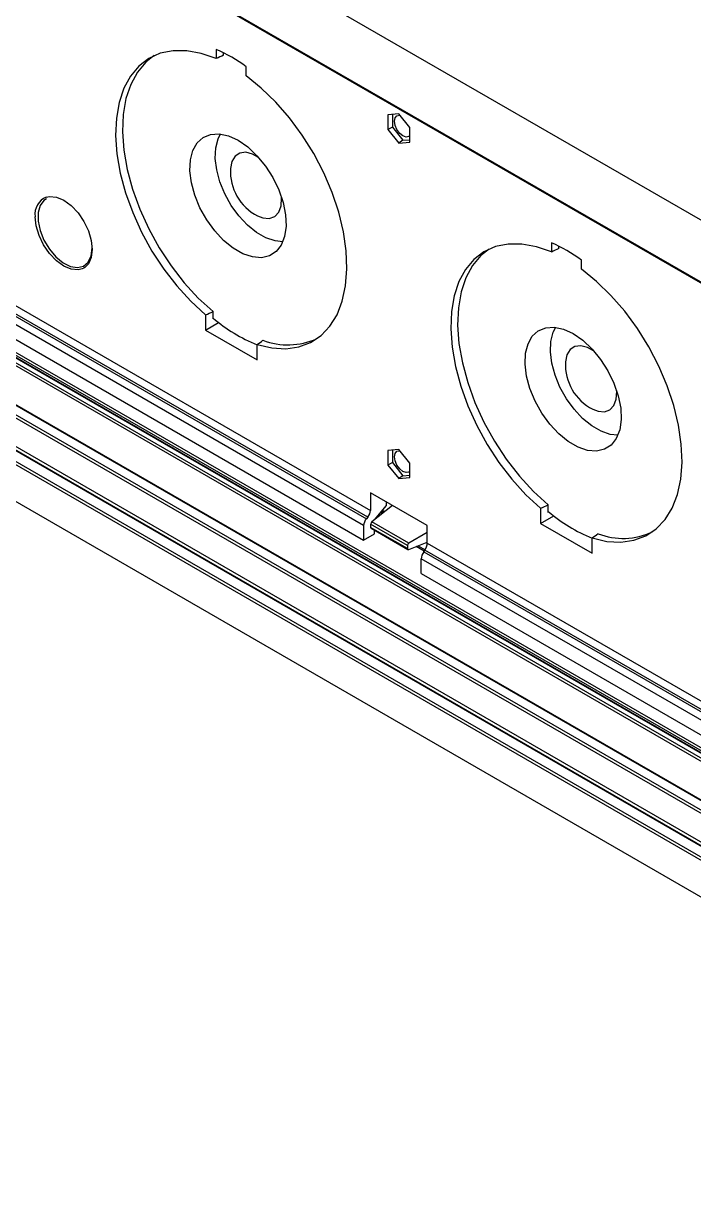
# Model space of a CAD drawing. Header units: inches. Extents: x 5 to 105, y 0 to 80.
# Drawn here: x 59.68 to 62.86, y 45.45 to 51 of the extents above; entities that cross this region are included whole.
import ezdxf

# ---------------------------------------------------------------- set-up
doc = ezdxf.new("R2010")
doc.units = ezdxf.units.IN
doc.header["$MEASUREMENT"] = 0

msp = doc.modelspace()

# ---------------------------------------------------------------- linework, layer by layer
for p, q in [((15.5047, 77.4224), (65.3201, 48.6645)), ((15.4523, 77.1577), (65.2677, 48.3999)), ((15.4541, 77.1521), (65.2695, 48.3943)), ((65.6286, 45.9155), (15.8131, 74.6734)), ((15.8196, 74.6846), (65.6351, 45.9268)), ((65.6546, 45.938), (15.8391, 74.6959)), ((65.6592, 45.9385), (15.8437, 74.6963)), ((65.6543, 45.9503), (15.884, 74.6821)), ((65.5052, 45.7993), (15.6897, 74.5571)), ((65.5098, 45.7997), (15.6943, 74.5576)), ((65.4597, 45.7655), (15.6443, 74.5234)), ((15.6508, 74.5346), (65.4662, 45.7768)), ((65.3179, 45.6912), (15.5025, 74.449)), ((65.3225, 45.6916), (15.5071, 74.4495)), ((65.2677, 45.6534), (15.4523, 74.4112)), ((15.4587, 74.4237), (65.2741, 45.6659)), ((15.6443, 74.3878), (65.4597, 45.63)), ((15.5047, 74.2071), (65.3201, 45.4492)), ((53.6431, 52.8992), (65.6616, 45.9611)), ((60.5934, 50.8756), (60.5934, 50.8318)), ((60.6282, 50.8484), (60.6282, 50.8592)), ((60.7356, 50.7497), (60.7356, 50.7935)), ((61.4601, 50.5689), (61.4082, 50.5643)), ((61.4082, 50.5643), (61.4082, 50.495)), ((61.4293, 50.5661), (61.4293, 50.5064)), ((61.5121, 50.5043), (61.4601, 50.5689)), ((61.4293, 50.5064), (61.4082, 50.495)), ((61.4082, 50.495), (61.4601, 50.4303)), ((61.4293, 50.5064), (61.4796, 50.4439)), ((61.5121, 50.435), (61.5121, 50.5043)), ((61.4796, 50.4439), (61.4601, 50.4303)), ((61.4601, 50.4303), (61.5121, 50.435)), ((61.4796, 50.4439), (61.5121, 50.4468)), ((58.4125, 50.3671), (61.3253, 48.6855)), ((61.2928, 48.6141), (58.3842, 50.2932)), ((58.3956, 50.3261), (61.3059, 48.6461)), ((61.3122, 48.6535), (58.4011, 50.3341)), ((58.3842, 50.2229), (61.2928, 48.5439)), ((62.1846, 49.957), (62.1846, 49.9132)), ((62.2194, 49.9298), (62.2194, 49.9406)), ((62.3268, 49.8311), (62.3268, 49.8749)), ((60.5781, 49.5949), (60.5781, 49.6304)), ((60.5422, 49.6145), (60.5422, 49.5419)), ((60.5422, 49.5419), (60.6045, 49.5778)), ((60.5422, 49.5419), (60.7868, 49.4007)), ((60.7868, 49.4007), (60.7868, 49.4733)), ((61.4601, 48.9752), (61.4082, 48.9705)), ((61.4082, 48.9705), (61.4082, 48.9012)), ((61.4293, 48.9724), (61.4293, 48.9126)), ((61.5121, 48.9105), (61.4601, 48.9752)), ((61.4293, 48.9126), (61.4082, 48.9012)), ((61.4082, 48.9012), (61.4601, 48.8366)), ((61.4293, 48.9126), (61.4796, 48.8501)), ((61.5121, 48.8412), (61.5121, 48.9105)), ((61.4796, 48.8501), (61.4601, 48.8366)), ((61.4796, 48.8501), (61.5121, 48.853)), ((61.4601, 48.8366), (61.5121, 48.8412)), ((61.5949, 48.6142), (61.3253, 48.7698)), ((61.3253, 48.7698), (61.3253, 48.6855)), ((61.4299, 48.7095), (61.3317, 48.6311)), ((61.3459, 48.6424), (61.4005, 48.7067)), ((61.3815, 48.6708), (61.3738, 48.6752)), ((61.377, 48.679), (61.3856, 48.6741)), ((61.3905, 48.678), (61.3809, 48.6835)), ((61.3927, 48.6798), (61.3826, 48.6856)), ((61.4005, 48.7264), (61.4005, 48.7067)), ((62.1334, 48.6959), (62.1334, 48.6233)), ((62.1694, 48.6763), (62.1694, 48.7118)), ((61.3122, 48.6535), (61.3059, 48.6461)), ((61.5007, 48.5192), (61.3263, 48.6199)), ((61.3263, 48.6199), (61.3263, 48.6049)), ((61.5072, 48.5298), (61.3317, 48.6311)), ((62.1334, 48.6233), (62.1957, 48.6592)), ((62.1334, 48.6233), (62.378, 48.4821)), ((61.2928, 48.6141), (61.2928, 48.5439)), ((61.2928, 48.5439), (61.3449, 48.5749)), ((61.5007, 48.5042), (61.3263, 48.6049)), ((61.3281, 48.6008), (61.5028, 48.4999)), ((61.3449, 48.5749), (61.3449, 48.591)), ((61.5949, 48.5805), (61.5072, 48.5298)), ((61.5949, 48.5299), (61.5949, 48.6142)), ((61.5007, 48.5192), (61.5007, 48.5042)), ((61.5072, 48.4998), (61.5949, 48.5342)), ((61.58, 48.4918), (61.5423, 48.5136)), ((61.5519, 48.5174), (61.5846, 48.4985)), ((61.5949, 48.5299), (64.5078, 46.8483)), ((62.378, 48.4821), (62.378, 48.5547)), ((64.4753, 46.7769), (61.5667, 48.456)), ((61.5667, 48.3857), (61.5667, 48.456)), ((61.5781, 48.4889), (61.5836, 48.4969)), ((61.5781, 48.4889), (64.4884, 46.8089)), ((64.4947, 46.8163), (61.5836, 48.4969)), ((61.5667, 48.3857), (64.4753, 46.7066))]:
    msp.add_line(p, q)
at = {"flags": 128}
for points in [[(60.5934, 50.8318), (60.522, 50.8566), (60.4531, 50.8693), (60.3879, 50.8694), (60.3275, 50.8572), (60.2731, 50.8327), (60.2256, 50.7964), (60.1858, 50.749), (60.1544, 50.6912), (60.132, 50.6241), (60.119, 50.5489), (60.1155, 50.4669), (60.1217, 50.3796), (60.1375, 50.2884), (60.1625, 50.195), (60.1964, 50.101), (60.2384, 50.008), (60.288, 49.9178), (60.3442, 49.8319), (60.4061, 49.7518), (60.4724, 49.6789), (60.5422, 49.6145)], [(60.2988, 50.8463), (60.2586, 50.8147), (60.2186, 50.7672), (60.187, 50.7093), (60.1645, 50.642), (60.1515, 50.5666), (60.1481, 50.4842), (60.1544, 50.3965), (60.1704, 50.305), (60.1957, 50.2112), (60.2299, 50.1169), (60.2723, 50.0238), (60.3223, 49.9334), (60.379, 49.8474), (60.4412, 49.7673), (60.508, 49.6945), (60.5781, 49.6304)], [(60.7868, 49.4733), (60.8565, 49.4572), (60.9229, 49.4534), (60.9848, 49.4621), (61.041, 49.4832), (61.0905, 49.5161), (61.1326, 49.5605), (61.1665, 49.6154), (61.1915, 49.6799), (61.2073, 49.7529), (61.2135, 49.8331), (61.21, 49.9191), (61.197, 50.0093), (61.1746, 50.1023), (61.1432, 50.1963), (61.1034, 50.2897), (61.0559, 50.3808), (61.0015, 50.4681), (60.9411, 50.55), (60.8759, 50.6251), (60.807, 50.6921), (60.7356, 50.7497)], [(61.4393, 50.5341), (61.4424, 50.5501), (61.4511, 50.5602), (61.4642, 50.5627), (61.4652, 50.5626)], [(61.5121, 50.4647), (61.5081, 50.4616), (61.495, 50.459), (61.4796, 50.4644), (61.4642, 50.4768), (61.4511, 50.4944), (61.4424, 50.5145), (61.4393, 50.5341)], [(60.6965, 50.4442), (60.7425, 50.4123), (60.7865, 50.3708), (60.8269, 50.3216), (60.862, 50.2666), (60.8903, 50.2081), (60.9106, 50.1485), (60.9222, 50.0901), (60.9245, 50.0355), (60.9175, 49.9868), (60.9015, 49.946), (60.8771, 49.9149), (60.8452, 49.8946), (60.8073, 49.886), (60.7649, 49.8895), (60.7196, 49.9049), (60.6734, 49.9315), (60.6281, 49.9684), (60.5857, 50.0139), (60.5478, 50.0663), (60.5159, 50.1234), (60.4915, 50.1827), (60.4754, 50.242), (60.4684, 50.2988), (60.4708, 50.3507), (60.4824, 50.3957), (60.5027, 50.4319), (60.531, 50.4577), (60.566, 50.4722), (60.6064, 50.4748), (60.6505, 50.4653), (60.6965, 50.4442)], [(60.9093, 49.962), (60.8724, 49.9655), (60.829, 49.9803), (60.7848, 50.0058), (60.7414, 50.0411), (60.7008, 50.0847), (60.6645, 50.1349), (60.634, 50.1895), (60.6106, 50.2464), (60.5952, 50.3032), (60.5885, 50.3575), (60.5907, 50.4073), (60.6018, 50.4503), (60.6137, 50.4741)], [(60.7939, 50.3628), (60.7653, 50.3787), (60.7334, 50.3868), (60.705, 50.3832), (60.6824, 50.3683), (60.6671, 50.3431), (60.6604, 50.3095), (60.6603, 50.3085)], [(59.7862, 50.1744), (59.8011, 50.1773), (59.8338, 50.1741), (59.8689, 50.1591), (59.904, 50.1335), (59.9367, 50.099), (59.9647, 50.0579), (59.9863, 50.0131), (59.9998, 49.9675), (60.0044, 49.9243), (59.9998, 49.8865), (59.9863, 49.8566), (59.9709, 49.8406)], [(60.7893, 50.0852), (60.8147, 50.0754), (60.8451, 50.0731), (60.8709, 50.0825), (60.89, 50.1027), (60.9011, 50.1324), (60.9033, 50.1693), (60.903, 50.1737)], [(59.7872, 50.1661), (59.7749, 50.158), (59.7566, 50.1339), (59.7472, 50.1003), (59.7472, 50.0597), (59.7566, 50.0151), (59.7749, 49.9699), (59.8006, 49.9273), (59.8318, 49.8907), (59.8662, 49.8625), (59.9013, 49.8451), (59.9344, 49.8395), (59.9631, 49.8464), (59.9853, 49.865), (59.9993, 49.8942), (60.0041, 49.9316)], [(59.9568, 49.8327), (59.9367, 49.8279), (59.904, 49.8311), (59.8689, 49.8461), (59.8338, 49.8716), (59.8011, 49.9062), (59.773, 49.9472), (59.7515, 49.9921), (59.7379, 50.0377), (59.7333, 50.0809)], [(62.1846, 49.9132), (62.1132, 49.938), (62.0443, 49.9507), (61.9791, 49.9508), (61.9188, 49.9386), (61.8644, 49.9141), (61.8168, 49.8778), (61.777, 49.8304), (61.7457, 49.7726), (61.7233, 49.7055), (61.7102, 49.6303), (61.7068, 49.5483), (61.713, 49.461), (61.7287, 49.3698), (61.7537, 49.2764), (61.7876, 49.1824), (61.8297, 49.0894), (61.8793, 48.9992), (61.9355, 48.9133), (61.9973, 48.8332), (62.0637, 48.7603), (62.1334, 48.6959)], [(61.8889, 49.927), (61.8498, 49.8961), (61.8098, 49.8486), (61.7783, 49.7907), (61.7558, 49.7234), (61.7427, 49.648), (61.7393, 49.5656), (61.7457, 49.4779), (61.7616, 49.3864), (61.7869, 49.2926), (61.8211, 49.1983), (61.8636, 49.1052), (61.9136, 49.0148), (61.9702, 48.9288), (62.0324, 48.8487), (62.0992, 48.7759), (62.1694, 48.7118)], [(59.9709, 49.8406), (59.9647, 49.8366), (59.9568, 49.8327)], [(62.378, 48.5547), (62.4478, 48.5386), (62.5142, 48.5348), (62.576, 48.5435), (62.6322, 48.5646), (62.6818, 48.5975), (62.7239, 48.6419), (62.7577, 48.6968), (62.7827, 48.7613), (62.7985, 48.8343), (62.8047, 48.9145), (62.8013, 49.0005), (62.7882, 49.0907), (62.7658, 49.1837), (62.7344, 49.2777), (62.6946, 49.3711), (62.6471, 49.4622), (62.5927, 49.5495), (62.5324, 49.6314), (62.4672, 49.7065), (62.3983, 49.7735), (62.3268, 49.8311)], [(62.2877, 49.5256), (62.3337, 49.4937), (62.3778, 49.4522), (62.4182, 49.403), (62.4532, 49.348), (62.4815, 49.2895), (62.5019, 49.2299), (62.5134, 49.1715), (62.5158, 49.1169), (62.5088, 49.0682), (62.4927, 49.0274), (62.4683, 48.9963), (62.4365, 48.976), (62.3985, 48.9674), (62.3561, 48.9709), (62.3108, 48.9863), (62.2646, 49.0129), (62.2194, 49.0498), (62.1769, 49.0953), (62.139, 49.1477), (62.1072, 49.2048), (62.0827, 49.2641), (62.0667, 49.3234), (62.0597, 49.3802), (62.062, 49.4321), (62.0736, 49.4771), (62.0939, 49.5133), (62.1222, 49.5391), (62.1573, 49.5536), (62.1977, 49.5562), (62.2418, 49.5467), (62.2877, 49.5256)], [(62.5005, 49.0434), (62.4636, 49.0469), (62.4203, 49.0617), (62.376, 49.0872), (62.3327, 49.1225), (62.292, 49.1661), (62.2557, 49.2163), (62.2252, 49.2709), (62.2018, 49.3278), (62.1864, 49.3846), (62.1797, 49.4389), (62.182, 49.4887), (62.1931, 49.5317), (62.2049, 49.5555)], [(62.3851, 49.4442), (62.3565, 49.4601), (62.3246, 49.4682), (62.2963, 49.4646), (62.2736, 49.4497), (62.2584, 49.4245), (62.2516, 49.3909), (62.2516, 49.3899)], [(62.3805, 49.1666), (62.406, 49.1568), (62.4364, 49.1545), (62.4621, 49.1639), (62.4812, 49.1841), (62.4923, 49.2138), (62.4946, 49.2507), (62.4943, 49.2551)], [(61.4393, 48.9404), (61.4424, 48.9564), (61.4511, 48.9664), (61.4642, 48.969), (61.4652, 48.9688)], [(61.5121, 48.8709), (61.5081, 48.8678), (61.495, 48.8653), (61.4796, 48.8706), (61.4642, 48.8831), (61.4511, 48.9007), (61.4424, 48.9208), (61.4393, 48.9404)]]:
    msp.add_lwpolyline(points, dxfattribs=at)
for centre, radius, start, end in [((60.2763, 50.1622), 0.7808, 53.9669, 66.0384), ((60.896, 50.2957), 0.236, 176.8841, 243.1106), ((59.8198, 50.0937), 0.0874, 112.6449, 188.4207), ((61.8675, 49.2436), 0.7808, 53.9669, 66.0384), ((61.0831, 50.1967), 0.7827, 229.8203, 247.7528), ((60.9335, 49.809), 0.3369, 249.3828, 293.8571), ((62.4872, 49.3771), 0.236, 176.8841, 243.1106), ((62.6744, 49.2781), 0.7827, 229.8204, 247.7528), ((62.5249, 48.8782), 0.3256, 248.5919, 295.3195)]:
    msp.add_arc(centre, radius, start, end)
for centre, major_axis, ratio, start_param, end_param in [((60.0957, 49.962), (6.9198, 3.3746), 0.073638, 1.457922, 1.462962), ((61.6869, 49.0434), (6.9198, 3.3746), 0.073638, 1.457922, 1.462962), ((60.9551, 50.4189), (4.9566, 2.2649), 0.10364, 4.581767, 4.58903), ((61.1094, 50.3298), (3.8654, 2.9039), 0.102882, 4.551952, 4.559215), ((61.2975, 48.6716), (0.0204, 0.0306), 0.616135, 4.525644, 5.537841), ((62.5463, 49.5003), (4.9566, 2.2649), 0.10364, 4.581767, 4.58903), ((61.3206, 48.628), (0.0204, 0.0306), 0.616135, 1.384051, 2.396248), ((61.3323, 48.624), (0.00403, 0.00827), 0.525016, 0.835944, 2.319474), ((61.3323, 48.6089), (0.00403, 0.00827), 0.525016, 2.319474, 3.104953), ((62.7006, 49.4112), (3.8654, 2.9039), 0.102882, 4.551952, 4.559215), ((61.5078, 48.5226), (0.00525, 0.00756), 0.62527, 0.924529, 2.408059), ((61.5708, 48.5138), (0.0166, 0.0328), 0.535781, 4.455153, 5.46735), ((61.5078, 48.5076), (0.00525, 0.00756), 0.62527, 2.408059, 3.891589), ((61.5909, 48.472), (0.0166, 0.0328), 0.535781, 1.313561, 2.325758)]:
    msp.add_ellipse(centre, major_axis=major_axis, ratio=ratio, start_param=start_param, end_param=end_param)

doc.saveas('drawing.dxf')
